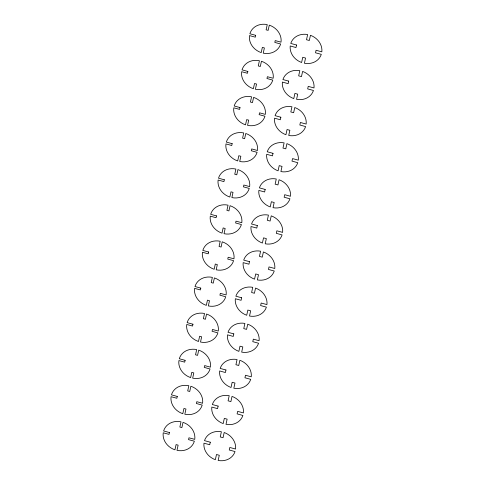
<?xml version="1.0" encoding="UTF-8"?>
<svg xmlns="http://www.w3.org/2000/svg" width="485" height="485" viewBox="0 0 485 485"><rect width="100%" height="100%" fill="white"/><g stroke="black" fill="none" stroke-linecap="round" stroke-linejoin="round"><path stroke-width="0.73" d="M169.423 432.547L169.029 434.372L163.221 432.796A16.241 14.271 25.4 0 0 174.952 449.819L176.091 444.593L178.116 445.145L176.983 450.365A16.241 14.271 25.4 0 0 194.364 441.204L188.55 439.628L188.95 437.803L194.758 439.38A16.241 14.271 25.4 0 0 183.021 422.356L181.887 427.582L179.862 427.03L180.996 421.804A16.241 14.271 25.4 0 0 163.615 430.971L169.423 432.547M177.267 396.439L176.867 398.264L171.06 396.688A16.241 14.271 25.4 0 0 182.796 413.711L183.93 408.485L185.961 409.031L184.827 414.257A16.241 14.271 25.4 0 0 202.209 405.096L196.395 403.52L196.789 401.695L202.603 403.271A16.241 14.271 25.4 0 0 190.866 386.248L189.732 391.474L187.701 390.922L188.835 385.696A16.241 14.271 25.4 0 0 171.454 394.863L177.267 396.439M185.106 360.325L184.712 362.149L178.904 360.573A16.241 14.271 25.4 0 0 190.635 377.597L191.775 372.371L193.8 372.923L192.666 378.148A16.241 14.271 25.4 0 0 210.047 368.982L204.24 367.406L204.634 365.581L210.441 367.157A16.241 14.271 25.4 0 0 198.704 350.134L197.571 355.359L195.546 354.814L196.68 349.588A16.241 14.271 25.4 0 0 179.298 358.748L185.106 360.325M192.951 324.216L192.551 326.041L186.743 324.465A16.241 14.271 25.4 0 0 198.48 341.488L199.614 336.263L201.645 336.814L200.511 342.04A16.241 14.271 25.4 0 0 217.892 332.874L212.078 331.297L212.472 329.473L218.286 331.049A16.241 14.271 25.4 0 0 206.549 314.025L205.416 319.251L203.385 318.7L204.518 313.48A16.241 14.271 25.4 0 0 187.137 322.64L192.951 324.216M200.79 288.108L200.396 289.933L194.588 288.357A16.241 14.271 25.4 0 0 206.319 305.38L207.459 300.154L209.484 300.706L208.35 305.926A16.241 14.271 25.4 0 0 225.731 296.765L219.923 295.189L220.317 293.364L226.125 294.941A16.241 14.271 25.4 0 0 214.388 277.917L213.254 283.143L211.23 282.591L212.363 277.371A16.241 14.271 25.4 0 0 194.982 286.532L200.79 288.108M208.635 252L208.241 253.825L202.427 252.248A16.241 14.271 25.4 0 0 214.164 269.272L215.298 264.046L217.328 264.592L216.195 269.818A16.241 14.271 25.4 0 0 233.576 260.657L227.762 259.081L228.156 257.256L233.97 258.832A16.241 14.271 25.4 0 0 222.233 241.809L221.099 247.035L219.068 246.483L220.202 241.257A16.241 14.271 25.4 0 0 202.821 250.424L208.635 252M216.474 215.892L216.08 217.71L210.272 216.14A16.241 14.271 25.4 0 0 222.009 233.164L223.142 227.932L225.167 228.483L224.034 233.709A16.241 14.271 25.4 0 0 241.415 224.543L235.607 222.967L236.001 221.148L241.809 222.718A16.241 14.271 25.4 0 0 230.072 205.695L228.938 210.92L226.913 210.375L228.047 205.149A16.241 14.271 25.4 0 0 210.666 214.315L216.474 215.892M224.319 179.777L223.924 181.602L218.111 180.026A16.241 14.271 25.4 0 0 229.848 197.049L230.981 191.824L233.012 192.375L231.879 197.601A16.241 14.271 25.4 0 0 249.26 188.435L243.446 186.858L243.84 185.034L249.654 186.61A16.241 14.271 25.4 0 0 237.917 169.586L236.783 174.812L234.752 174.26L235.886 169.041A16.241 14.271 25.4 0 0 218.505 178.201L224.319 179.777M232.157 143.669L231.763 145.494L225.955 143.918A16.241 14.271 25.4 0 0 237.692 160.941L238.826 155.715L240.851 156.267L239.717 161.487A16.241 14.271 25.4 0 0 257.098 152.326L251.291 150.75L251.685 148.925L257.493 150.502A16.241 14.271 25.4 0 0 245.762 133.478L244.622 138.704L242.597 138.152L243.731 132.932A16.241 14.271 25.4 0 0 226.349 142.093L232.157 143.669M240.002 107.561L239.608 109.386L233.794 107.809A16.241 14.271 25.4 0 0 245.531 124.833L246.665 119.607L248.696 120.159L247.562 125.379A16.241 14.271 25.4 0 0 264.943 116.218L259.129 114.642L259.53 112.817L265.337 114.393A16.241 14.271 25.4 0 0 253.6 97.37L252.467 102.596L250.436 102.044L251.569 96.818A16.241 14.271 25.4 0 0 234.188 105.985L240.002 107.561M247.847 71.453L247.447 73.271L241.639 71.701A16.241 14.271 25.4 0 0 253.376 88.725L254.51 83.499L256.535 84.044L255.401 89.27A16.241 14.271 25.4 0 0 272.782 80.104L266.974 78.528L267.368 76.709L273.176 78.279A16.241 14.271 25.4 0 0 261.445 61.255L260.306 66.487L258.281 65.936L259.414 60.71A16.241 14.271 25.4 0 0 242.033 69.876L247.847 71.453M255.686 35.338L255.292 37.163L249.484 35.587A16.241 14.271 25.4 0 0 261.215 52.61L262.349 47.384L264.38 47.936L263.246 53.162A16.241 14.271 25.4 0 0 280.627 43.996L274.813 42.419L275.213 40.594L281.021 42.171A16.241 14.271 25.4 0 0 269.284 25.147L268.15 30.373L266.119 29.828L267.253 24.602A16.241 14.271 25.4 0 0 249.872 33.762L255.686 35.338M210.278 442.217L209.732 444.739L203.949 443.175A16.241 14.271 25.4 0 0 215.346 459.707L216.48 454.506L219.287 455.269L218.159 460.465A16.241 14.271 25.4 0 0 235.037 451.565L229.253 449.995L229.805 447.473L235.583 449.037A16.241 14.271 25.4 0 0 224.185 432.505L223.058 437.706L220.245 436.943L221.378 431.747A16.241 14.271 25.4 0 0 204.494 440.647L210.278 442.217M218.123 406.103L217.571 408.631L211.793 407.067A16.241 14.271 25.4 0 0 223.191 423.593L224.319 418.397L227.125 419.155L225.998 424.357A16.241 14.271 25.4 0 0 242.876 415.457L237.098 413.887L237.644 411.359L243.421 412.929A16.241 14.271 25.4 0 0 232.024 396.397L230.896 401.598L228.089 400.834L229.217 395.639A16.241 14.271 25.4 0 0 212.339 404.538L218.123 406.103M225.962 369.994L225.416 372.522L219.638 370.952A16.241 14.271 25.4 0 0 231.03 387.485L232.163 382.289L234.97 383.047L233.843 388.242A16.241 14.271 25.4 0 0 250.721 379.343L244.937 377.779L245.489 375.251L251.266 376.821A16.241 14.271 25.4 0 0 239.869 360.288L238.741 365.484L235.934 364.726L237.062 359.53A16.241 14.271 25.4 0 0 220.178 368.43L225.962 369.994M233.806 333.886L233.255 336.414L227.477 334.844A16.241 14.271 25.4 0 0 238.875 351.376L240.002 346.175L242.809 346.939L241.682 352.134A16.241 14.271 25.4 0 0 258.56 343.234L252.782 341.67L253.328 339.142L259.105 340.706A16.241 14.271 25.4 0 0 247.714 324.18L246.58 329.376L243.773 328.618L244.901 323.416A16.241 14.271 25.4 0 0 228.023 332.316L233.806 333.886M241.645 297.778L241.1 300.3L235.322 298.736A16.241 14.271 25.4 0 0 246.713 315.268L247.847 310.067L250.654 310.83L249.526 316.026A16.241 14.271 25.4 0 0 266.404 307.126L260.621 305.556L261.173 303.034L266.95 304.598A16.241 14.271 25.4 0 0 255.553 288.066L254.425 293.267L251.618 292.503L252.746 287.308A16.241 14.271 25.4 0 0 235.862 296.208L241.645 297.778M249.49 261.67L248.938 264.192L243.161 262.627A16.241 14.271 25.4 0 0 254.558 279.16L255.686 273.958L258.493 274.716L257.365 279.918A16.241 14.271 25.4 0 0 274.249 271.018L268.466 269.448L269.011 266.926L274.789 268.49A16.241 14.271 25.4 0 0 263.397 251.957L262.264 257.159L259.457 256.395L260.584 251.2A16.241 14.271 25.4 0 0 243.706 260.099L249.49 261.67M257.329 225.555L256.783 228.083L251.006 226.513A16.241 14.271 25.4 0 0 262.397 243.046L263.531 237.85L266.338 238.608L265.21 243.803A16.241 14.271 25.4 0 0 282.088 234.91L276.304 233.34L276.856 230.811L282.634 232.382A16.241 14.271 25.4 0 0 271.236 215.849L270.109 221.045L267.302 220.287L268.429 215.091A16.241 14.271 25.4 0 0 251.551 223.991L257.329 225.555M265.174 189.447L264.622 191.975L258.844 190.405A16.241 14.271 25.4 0 0 270.242 206.937L271.37 201.736L274.177 202.5L273.049 207.695A16.241 14.271 25.4 0 0 289.933 198.795L284.149 197.231L284.695 194.703L290.473 196.273A16.241 14.271 25.4 0 0 279.081 179.741L277.947 184.937L275.14 184.179L276.268 178.983A16.241 14.271 25.4 0 0 259.39 187.877L265.174 189.447M273.013 153.339L272.467 155.861L266.689 154.297A16.241 14.271 25.4 0 0 278.087 170.829L279.214 165.627L282.021 166.391L280.894 171.587A16.241 14.271 25.4 0 0 297.772 162.687L291.988 161.117L292.54 158.595L298.317 160.159A16.241 14.271 25.4 0 0 286.92 143.627L285.792 148.828L282.985 148.064L284.113 142.869A16.241 14.271 25.4 0 0 267.235 151.769L273.013 153.339M280.857 117.231L280.306 119.753L274.528 118.188A16.241 14.271 25.4 0 0 285.926 134.721L287.053 129.519L289.866 130.283L288.733 135.479A16.241 14.271 25.4 0 0 305.617 126.579L299.833 125.009L300.379 122.487L306.162 124.051A16.241 14.271 25.4 0 0 294.765 107.518L293.631 112.72L290.824 111.956L291.952 106.761A16.241 14.271 25.4 0 0 275.074 115.66L280.857 117.231M288.696 81.116L288.151 83.644L282.373 82.074A16.241 14.271 25.4 0 0 293.771 98.607L294.898 93.411L297.705 94.169L296.577 99.364A16.241 14.271 25.4 0 0 313.455 90.471L307.672 88.9L308.224 86.372L314.001 87.943A16.241 14.271 25.4 0 0 302.604 71.41L301.476 76.612L298.669 75.848L299.797 70.652A16.241 14.271 25.4 0 0 282.919 79.552L288.696 81.116M296.541 45.008L295.989 47.536L290.212 45.966A16.241 14.271 25.4 0 0 301.609 62.498L302.737 57.297L305.55 58.061L304.416 63.256A16.241 14.271 25.4 0 0 321.3 54.356L315.517 52.792L316.062 50.264L321.846 51.834A16.241 14.271 25.4 0 0 310.449 35.302L309.321 40.497L306.508 39.74L307.635 34.544A16.241 14.271 25.4 0 0 290.757 43.438L296.541 45.008"/></g></svg>
